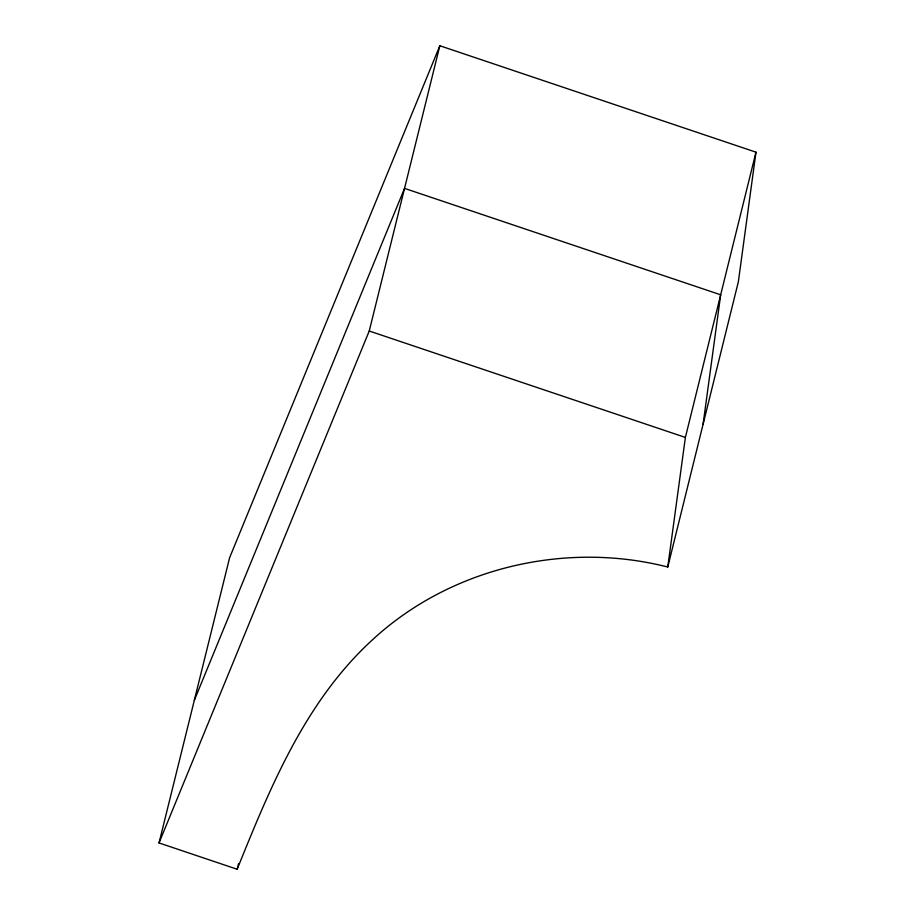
<?xml version="1.0" encoding="UTF-8"?>
<svg xmlns="http://www.w3.org/2000/svg" width="915" height="915" viewBox="0 0 915 915"><rect width="100%" height="100%" fill="white"/><g stroke="black" fill="none" stroke-linecap="round" stroke-linejoin="round"><path stroke-width="1.37" d="M667.767 567.014L685.381 437.427L755.973 152.176L439.841 45.75L229.619 557.692L159.027 842.944L237.168 869.25C270.165 787.495 304.855 702.491 370.884 641.278C448.956 568.032 564.475 540.708 667.767 567.014L738.359 281.751L755.973 152.176M703.063 424.388L720.677 294.802L404.533 188.376L194.323 700.318M159.027 842.944L369.237 331.013L439.841 45.75M237.168 869.25L238.541 863.714M369.237 331.013L685.381 437.427"/></g></svg>
